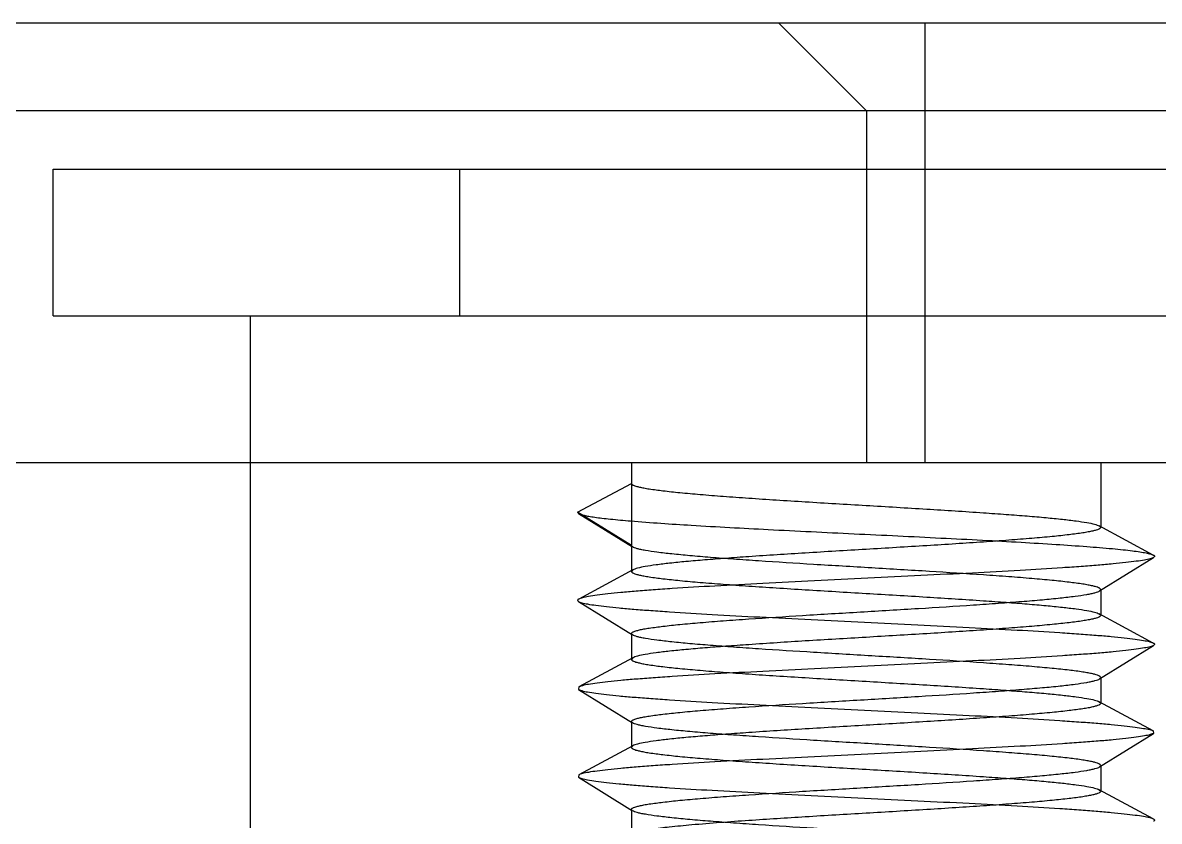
# Model space of a CAD drawing. Header units: inches. Extents: x -64 to 911, y 30 to 355.
# Drawn here: x 780.744 to 784.619, y 134.471 to 137.195 of the extents above; entities that cross this region are included whole.
import ezdxf

# ---------------------------------------------------------------- set-up
doc = ezdxf.new("R2010")
doc.units = ezdxf.units.IN
doc.layers.add('02___PRT_ALL_AXES', color=7, linetype='Continuous')
doc.layers.add('DEFAULT_2', color=8, linetype='Continuous')

msp = doc.modelspace()

# ---------------------------------------------------------------- linework, layer by layer
for p, q in [((515.0601, 137.1946), (833.356, 137.1946)), ((515.0601, 135.6946), (833.356, 135.6946))]:
    msp.add_line(p, q)
msp.add_arc((674.2081, -1221.0682), 1356.7628, 83.2637115, 96.7362885)
at = {"layer": '02___PRT_ALL_AXES'}
for p, q in [((781.5194, 136.1946), (781.5194, 135.6946)), ((781.5194, 135.6946), (781.5194, 132.2946))]:
    msp.add_line(p, q, dxfattribs=at)
at = {"layer": 'DEFAULT_2'}
for p, q in [((783.621, 136.8946), (783.321, 137.1946)), ((783.821, 135.6946), (783.821, 137.1946)), ((809.2147, 136.8946), (522.326, 136.8946)), ((783.621, 136.8946), (783.621, 135.6946)), ((780.8481, 136.6946), (786.3907, 136.6946)), ((780.8481, 136.1946), (780.8481, 136.6946)), ((782.2338, 136.1946), (782.2338, 136.6946)), ((780.8481, 136.1946), (786.3907, 136.1946)), ((782.8194, 135.6946), (782.8194, 135.3232)), ((784.4194, 135.6946), (784.4194, 135.4732)), ((782.6359, 135.5246), (782.8194, 135.6232)), ((782.8194, 135.411), (782.6359, 135.5246)), ((782.6359, 135.5246), (782.6389, 135.5208)), ((782.6389, 135.5208), (782.8231, 135.4065)), ((784.5989, 135.3789), (784.4145, 135.4785)), ((784.4145, 135.4785), (784.4194, 135.4733)), ((782.8231, 135.4065), (782.8194, 135.411)), ((784.4157, 135.2565), (784.5999, 135.3708)), ((782.8243, 135.3285), (782.6398, 135.2289)), ((782.8243, 135.3285), (782.8194, 135.3232)), ((784.4157, 135.2565), (784.4194, 135.2611)), ((784.4194, 135.261), (784.4194, 135.1732)), ((782.6389, 135.2208), (782.8231, 135.1065)), ((784.5989, 135.0789), (784.4145, 135.1785)), ((784.4145, 135.1785), (784.4194, 135.1733)), ((782.8231, 135.1065), (782.8194, 135.1111)), ((782.8194, 135.111), (782.8194, 135.0232)), ((784.4157, 134.9565), (784.5999, 135.0708)), ((782.8243, 135.0285), (782.6398, 134.9289)), ((782.8243, 135.0285), (782.8194, 135.0232)), ((784.4157, 134.9565), (784.4194, 134.9611)), ((784.4194, 134.961), (784.4194, 134.8732)), ((782.6398, 134.9289), (782.6389, 134.9208)), ((782.6389, 134.9208), (782.8231, 134.8065)), ((784.5989, 134.7789), (784.4145, 134.8785)), ((784.4145, 134.8785), (784.4194, 134.8733)), ((782.8231, 134.8065), (782.8194, 134.8111)), ((782.8194, 134.811), (782.8194, 134.7232)), ((784.4157, 134.6565), (784.5999, 134.7708)), ((784.5989, 134.7789), (784.5999, 134.7708)), ((782.8243, 134.7285), (782.6398, 134.6289)), ((782.8243, 134.7285), (782.8194, 134.7232)), ((784.4157, 134.6565), (784.4194, 134.661)), ((784.4194, 134.661), (784.4194, 134.5732)), ((782.6398, 134.6289), (782.6389, 134.6208)), ((782.6389, 134.6208), (782.8231, 134.5065)), ((784.5989, 134.4789), (784.4145, 134.5785)), ((784.4145, 134.5785), (784.4194, 134.5732)), ((782.8231, 134.5065), (782.8194, 134.5111)), ((782.8194, 134.511), (782.8194, 134.4232))]:
    msp.add_line(p, q, dxfattribs=at)
for points, knots in [([(782.8194, 135.6232), (782.8194, 135.6221), (782.8208, 135.6201), (782.8234, 135.6184), (782.8279, 135.6161), (782.8358, 135.6134), (782.8477, 135.6104), (782.8629, 135.6073), (782.8895, 135.6029), (782.9305, 135.5976), (782.9883, 135.5915), (783.0569, 135.5853), (783.1351, 135.5792), (783.2217, 135.573), (783.315, 135.5668), (783.4483, 135.5584), (783.6194, 135.5482), (783.8218, 135.5362), (783.9551, 135.5277), (784.0194, 135.5232)], [0, 0, 0, 0, 0.002951, 0.005145, 0.007941, 0.015462, 0.025645, 0.038495, 0.053985, 0.092669, 0.1411, 0.19848, 0.263849, 0.336102, 0.414008, 0.496243, 0.668052, 0.839852, 1, 1, 1, 1]), ([(784.0194, 135.5232), (784.0455, 135.5214), (784.0954, 135.5179), (784.1667, 135.5124), (784.2306, 135.5069), (784.286, 135.5014), (784.3324, 135.4959), (784.369, 135.4905), (784.3932, 135.4858), (784.4072, 135.4817), (784.4124, 135.4796), (784.4145, 135.4785)], [0, 0, 0, 0, 0.196693, 0.37717, 0.538715, 0.679239, 0.796913, 0.890175, 0.957973, 0.982173, 1, 1, 1, 1]), ([(782.6389, 135.5208), (782.6412, 135.5194), (782.6475, 135.517), (782.6593, 135.514), (782.6755, 135.5109), (782.6958, 135.5077), (782.7203, 135.5046), (782.761, 135.5001), (782.7935, 135.4971), (782.8164, 135.4952)], [0, 0, 0, 0, 0.04471, 0.112491, 0.203751, 0.318314, 0.455838, 0.615766, 1, 1, 1, 1]), ([(782.8164, 135.4952), (782.8854, 135.4894), (783.0418, 135.4791), (783.2958, 135.4653), (783.5306, 135.4539), (783.727, 135.4444), (783.8729, 135.4372), (784.0129, 135.43), (784.1438, 135.4228), (784.2626, 135.4157), (784.3665, 135.4086), (784.4426, 135.4024), (784.4943, 135.3973), (784.5257, 135.3937), (784.5517, 135.3902), (784.5725, 135.3867), (784.5877, 135.3832), (784.5959, 135.3805), (784.5989, 135.3789)], [0, 0, 0, 0, 0.116215, 0.263038, 0.427014, 0.510758, 0.5931, 0.672139, 0.746052, 0.813137, 0.871851, 0.920849, 0.941346, 0.959022, 0.973777, 0.985542, 0.994277, 1, 1, 1, 1]), ([(784.4194, 135.4733), (784.4194, 135.4721), (784.418, 135.4702), (784.4154, 135.4684), (784.4109, 135.4661), (784.4031, 135.4634), (784.3912, 135.4604), (784.376, 135.4573), (784.3494, 135.4529), (784.3084, 135.4476), (784.2506, 135.4415), (784.182, 135.4353), (784.1037, 135.4292), (784.0172, 135.423), (783.9239, 135.4168), (783.7905, 135.4085), (783.6194, 135.3982), (783.417, 135.3862), (783.2837, 135.3777), (783.2194, 135.3732)], [0, 0, 0, 0, 0.002946, 0.005136, 0.007926, 0.015442, 0.025615, 0.038456, 0.053942, 0.09261, 0.141033, 0.198411, 0.263781, 0.33604, 0.413953, 0.496193, 0.668011, 0.839832, 1, 1, 1, 1]), ([(784.5999, 135.3708), (784.5985, 135.3699), (784.5947, 135.3683), (784.5844, 135.365), (784.5662, 135.3613), (784.5383, 135.357), (784.5025, 135.3527), (784.4591, 135.3483), (784.4085, 135.344), (784.3511, 135.3396), (784.2624, 135.3334), (784.1386, 135.326), (783.9778, 135.3173), (783.8046, 135.3086), (783.6251, 135.2999), (783.4454, 135.2911), (783.2716, 135.2824), (783.1099, 135.2737), (782.9851, 135.2663), (782.8955, 135.2602), (782.8372, 135.2558), (782.7857, 135.2514), (782.7413, 135.247), (782.7046, 135.2427), (782.6757, 135.2384), (782.6566, 135.2347), (782.6456, 135.2314), (782.6415, 135.2298), (782.6398, 135.2289)], [0, 0, 0, 0, 0.002611, 0.006215, 0.016495, 0.030864, 0.049236, 0.071467, 0.097374, 0.12674, 0.159315, 0.232952, 0.315766, 0.404918, 0.497344, 0.589872, 0.679323, 0.762625, 0.836921, 0.869882, 0.899668, 0.926026, 0.948731, 0.9676, 0.982482, 0.993281, 0.997144, 1, 1, 1, 1]), ([(784.0194, 135.311), (783.9582, 135.3153), (783.8313, 135.3234), (783.6382, 135.3349), (783.444, 135.3465), (783.287, 135.3564), (783.1698, 135.3645), (783.0915, 135.3704), (783.0214, 135.3762), (782.9606, 135.3821), (782.9101, 135.3879), (782.8748, 135.393), (782.8523, 135.3972), (782.8398, 135.4001), (782.8303, 135.403), (782.8251, 135.4052), (782.8231, 135.4065)], [0, 0, 0, 0, 0.153215, 0.317568, 0.482925, 0.639047, 0.710595, 0.776296, 0.835139, 0.886221, 0.928765, 0.962148, 0.975256, 0.985931, 0.994162, 1, 1, 1, 1]), ([(783.2194, 135.3732), (783.1933, 135.3714), (783.1434, 135.3679), (783.0721, 135.3624), (783.0082, 135.3569), (782.9527, 135.3514), (782.9064, 135.3459), (782.8698, 135.3405), (782.8456, 135.3358), (782.8316, 135.3317), (782.8264, 135.3296), (782.8243, 135.3285)], [0, 0, 0, 0, 0.196709, 0.377163, 0.538697, 0.679227, 0.796903, 0.890174, 0.957969, 0.982175, 1, 1, 1, 1]), ([(784.5989, 135.3789), (784.6, 135.3783), (784.6016, 135.3773), (784.603, 135.3753), (784.6029, 135.3738), (784.602, 135.3722), (784.6008, 135.3714), (784.5999, 135.3708)], [0, 0, 0, 0, 0.316104, 0.524236, 0.615623, 0.718573, 1, 1, 1, 1]), ([(782.8194, 135.3232), (782.8194, 135.3221), (782.8208, 135.3201), (782.8234, 135.3184), (782.8279, 135.3161), (782.8358, 135.3134), (782.8477, 135.3104), (782.8629, 135.3073), (782.8895, 135.3029), (782.9305, 135.2976), (782.9883, 135.2915), (783.0569, 135.2853), (783.1351, 135.2792), (783.2217, 135.273), (783.315, 135.2668), (783.4483, 135.2584), (783.6194, 135.2482), (783.8218, 135.2362), (783.9551, 135.2277), (784.0194, 135.2232)], [0, 0, 0, 0, 0.002951, 0.005147, 0.007944, 0.015466, 0.025647, 0.038499, 0.05399, 0.092674, 0.141104, 0.198485, 0.263857, 0.336107, 0.414011, 0.496244, 0.668052, 0.839855, 1, 1, 1, 1]), ([(784.4194, 135.2611), (784.4194, 135.2622), (784.418, 135.2642), (784.4154, 135.2659), (784.4108, 135.2682), (784.403, 135.2709), (784.3911, 135.2739), (784.3759, 135.277), (784.3493, 135.2814), (784.3083, 135.2867), (784.2505, 135.2928), (784.1819, 135.299), (784.1036, 135.3051), (784.0484, 135.3091), (784.0194, 135.311)], [0, 0, 0, 0, 0.008786, 0.015321, 0.023648, 0.046042, 0.076335, 0.114577, 0.160673, 0.27577, 0.419851, 0.590553, 0.785114, 1, 1, 1, 1]), ([(783.2194, 135.161), (783.2806, 135.1653), (783.4075, 135.1734), (783.6006, 135.1849), (783.7948, 135.1965), (783.9518, 135.2064), (784.069, 135.2145), (784.1473, 135.2204), (784.2174, 135.2262), (784.2782, 135.2321), (784.3287, 135.2379), (784.364, 135.243), (784.3865, 135.2472), (784.399, 135.2501), (784.4085, 135.253), (784.4137, 135.2552), (784.4157, 135.2565)], [0, 0, 0, 0, 0.153219, 0.317585, 0.482945, 0.639064, 0.710611, 0.776315, 0.83516, 0.886237, 0.928778, 0.962155, 0.975262, 0.985932, 0.994163, 1, 1, 1, 1]), ([(782.6398, 135.2289), (782.6388, 135.2283), (782.6372, 135.2273), (782.6358, 135.2253), (782.6359, 135.2238), (782.6368, 135.2222), (782.638, 135.2214), (782.6389, 135.2208)], [0, 0, 0, 0, 0.316081, 0.524228, 0.615626, 0.718557, 1, 1, 1, 1]), ([(782.6389, 135.2208), (782.6403, 135.2199), (782.6441, 135.2183), (782.6544, 135.215), (782.6726, 135.2113), (782.7005, 135.207), (782.7363, 135.2027), (782.7797, 135.1983), (782.8303, 135.194), (782.8877, 135.1896), (782.9764, 135.1834), (783.1002, 135.176), (783.261, 135.1673), (783.4341, 135.1586), (783.6137, 135.1499), (783.7934, 135.1411), (783.9672, 135.1324), (784.1289, 135.1237), (784.2537, 135.1163), (784.3433, 135.1102), (784.4016, 135.1058), (784.4531, 135.1014), (784.4975, 135.097), (784.5342, 135.0927), (784.5631, 135.0884), (784.5822, 135.0847), (784.5932, 135.0814), (784.5973, 135.0798), (784.5989, 135.0789)], [0, 0, 0, 0, 0.002611, 0.006216, 0.016495, 0.030865, 0.049236, 0.071467, 0.097374, 0.12674, 0.159315, 0.232952, 0.315766, 0.404918, 0.497344, 0.589872, 0.679323, 0.762625, 0.836921, 0.869882, 0.899668, 0.926025, 0.948731, 0.9676, 0.982482, 0.99328, 0.997143, 1, 1, 1, 1]), ([(784.0194, 135.2232), (784.0455, 135.2214), (784.0954, 135.2179), (784.1667, 135.2124), (784.2306, 135.2069), (784.286, 135.2014), (784.3324, 135.1959), (784.369, 135.1905), (784.3932, 135.1858), (784.4072, 135.1817), (784.4124, 135.1796), (784.4145, 135.1785)], [0, 0, 0, 0, 0.196688, 0.377164, 0.538712, 0.679237, 0.796915, 0.890178, 0.957977, 0.982175, 1, 1, 1, 1]), ([(782.8194, 135.1111), (782.8194, 135.1123), (782.8208, 135.1142), (782.8234, 135.1159), (782.828, 135.1182), (782.8358, 135.1209), (782.8477, 135.1239), (782.8629, 135.127), (782.8895, 135.1314), (782.9305, 135.1367), (782.9883, 135.1428), (783.0569, 135.149), (783.1352, 135.1551), (783.1904, 135.1591), (783.2194, 135.161)], [0, 0, 0, 0, 0.008793, 0.015335, 0.023667, 0.046068, 0.076369, 0.114618, 0.160717, 0.275825, 0.419907, 0.590602, 0.785144, 1, 1, 1, 1]), ([(784.4194, 135.1733), (784.4194, 135.1721), (784.418, 135.1702), (784.4154, 135.1684), (784.4109, 135.1661), (784.4031, 135.1634), (784.3912, 135.1604), (784.376, 135.1573), (784.3494, 135.1529), (784.3084, 135.1476), (784.2506, 135.1415), (784.182, 135.1353), (784.1037, 135.1292), (784.0172, 135.123), (783.9239, 135.1168), (783.7905, 135.1084), (783.6194, 135.0982), (783.417, 135.0862), (783.2837, 135.0777), (783.2194, 135.0732)], [0, 0, 0, 0, 0.002947, 0.005136, 0.007927, 0.015443, 0.025617, 0.038458, 0.053945, 0.092616, 0.141039, 0.198415, 0.263784, 0.336042, 0.413954, 0.496196, 0.668015, 0.839831, 1, 1, 1, 1]), ([(784.0194, 135.011), (783.9582, 135.0153), (783.8313, 135.0234), (783.6382, 135.0349), (783.444, 135.0465), (783.287, 135.0564), (783.1698, 135.0645), (783.0915, 135.0704), (783.0214, 135.0762), (782.9606, 135.0821), (782.9101, 135.0879), (782.8748, 135.093), (782.8523, 135.0972), (782.8398, 135.1001), (782.8303, 135.103), (782.8251, 135.1052), (782.8231, 135.1065)], [0, 0, 0, 0, 0.153219, 0.317574, 0.482931, 0.639056, 0.710605, 0.776306, 0.83515, 0.886228, 0.928771, 0.962153, 0.97526, 0.985931, 0.994163, 1, 1, 1, 1]), ([(784.5999, 135.0708), (784.5985, 135.0699), (784.5947, 135.0683), (784.5844, 135.065), (784.5662, 135.0613), (784.5383, 135.057), (784.5025, 135.0527), (784.4591, 135.0483), (784.4085, 135.0439), (784.3511, 135.0396), (784.2624, 135.0334), (784.1386, 135.026), (783.9778, 135.0173), (783.8046, 135.0086), (783.6251, 134.9999), (783.4454, 134.9911), (783.2716, 134.9824), (783.1099, 134.9737), (782.9851, 134.9663), (782.8955, 134.9602), (782.8372, 134.9558), (782.7857, 134.9514), (782.7413, 134.947), (782.7046, 134.9427), (782.6757, 134.9384), (782.6566, 134.9347), (782.6456, 134.9314), (782.6415, 134.9298), (782.6398, 134.9289)], [0, 0, 0, 0, 0.002611, 0.006217, 0.016495, 0.030866, 0.049236, 0.071468, 0.097374, 0.126741, 0.159315, 0.232952, 0.315766, 0.404918, 0.497344, 0.589872, 0.679323, 0.762625, 0.836921, 0.869881, 0.899668, 0.926024, 0.948731, 0.967599, 0.982482, 0.993279, 0.997143, 1, 1, 1, 1]), ([(783.2194, 135.0732), (783.1933, 135.0714), (783.1434, 135.0679), (783.0721, 135.0624), (783.0082, 135.0569), (782.9527, 135.0514), (782.9064, 135.0459), (782.8698, 135.0405), (782.8456, 135.0358), (782.8316, 135.0317), (782.8264, 135.0296), (782.8243, 135.0285)], [0, 0, 0, 0, 0.196694, 0.377169, 0.538708, 0.679229, 0.796904, 0.89017, 0.957973, 0.982173, 1, 1, 1, 1]), ([(784.5989, 135.0789), (784.6, 135.0783), (784.6016, 135.0773), (784.603, 135.0753), (784.6029, 135.0738), (784.602, 135.0722), (784.6008, 135.0714), (784.5999, 135.0708)], [0, 0, 0, 0, 0.316082, 0.524236, 0.615651, 0.718581, 1, 1, 1, 1]), ([(782.8194, 135.0232), (782.8194, 135.0221), (782.8208, 135.0201), (782.8234, 135.0184), (782.8279, 135.0161), (782.8358, 135.0134), (782.8477, 135.0104), (782.8629, 135.0073), (782.8895, 135.0029), (782.9304, 134.9976), (782.9883, 134.9915), (783.0569, 134.9853), (783.1351, 134.9792), (783.2216, 134.973), (783.315, 134.9668), (783.4483, 134.9584), (783.6194, 134.9482), (783.8218, 134.9362), (783.9551, 134.9277), (784.0194, 134.9232)], [0, 0, 0, 0, 0.002951, 0.005144, 0.007939, 0.015463, 0.025642, 0.03849, 0.053982, 0.092659, 0.141089, 0.19847, 0.263839, 0.336093, 0.413997, 0.496228, 0.668038, 0.839847, 1, 1, 1, 1]), ([(784.4194, 134.9611), (784.4194, 134.9622), (784.418, 134.9641), (784.4154, 134.9659), (784.4109, 134.9682), (784.403, 134.9709), (784.3911, 134.9739), (784.3759, 134.977), (784.3493, 134.9814), (784.3083, 134.9867), (784.2505, 134.9928), (784.1819, 134.9989), (784.1036, 135.0051), (784.0484, 135.0091), (784.0194, 135.011)], [0, 0, 0, 0, 0.008781, 0.015312, 0.023635, 0.04602, 0.076306, 0.114544, 0.160637, 0.275732, 0.419816, 0.590523, 0.785097, 1, 1, 1, 1]), ([(783.2194, 134.861), (783.2806, 134.8653), (783.4075, 134.8734), (783.6006, 134.8849), (783.7948, 134.8965), (783.9518, 134.9064), (784.069, 134.9145), (784.1473, 134.9204), (784.2174, 134.9262), (784.2782, 134.9321), (784.3287, 134.9379), (784.364, 134.943), (784.3865, 134.9472), (784.399, 134.9501), (784.4085, 134.953), (784.4137, 134.9552), (784.4157, 134.9565)], [0, 0, 0, 0, 0.153218, 0.317584, 0.482947, 0.639065, 0.710611, 0.776314, 0.835159, 0.886236, 0.928778, 0.962156, 0.975263, 0.985933, 0.994163, 1, 1, 1, 1]), ([(782.6389, 134.9208), (782.6403, 134.9199), (782.6441, 134.9183), (782.6544, 134.915), (782.6726, 134.9113), (782.7005, 134.907), (782.7363, 134.9027), (782.7797, 134.8983), (782.8303, 134.8939), (782.8877, 134.8896), (782.9764, 134.8834), (783.1002, 134.876), (783.261, 134.8673), (783.4341, 134.8586), (783.6137, 134.8499), (783.7934, 134.8411), (783.9672, 134.8324), (784.1289, 134.8237), (784.2537, 134.8163), (784.3433, 134.8102), (784.4016, 134.8058), (784.4531, 134.8014), (784.4975, 134.797), (784.5342, 134.7927), (784.5631, 134.7884), (784.5822, 134.7847), (784.5932, 134.7814), (784.5973, 134.7798), (784.5989, 134.7789)], [0, 0, 0, 0, 0.002611, 0.006217, 0.016495, 0.030866, 0.049236, 0.071468, 0.097374, 0.126741, 0.159315, 0.232952, 0.315766, 0.404918, 0.497344, 0.589872, 0.679323, 0.762625, 0.836921, 0.869881, 0.899668, 0.926024, 0.948731, 0.967598, 0.982482, 0.993279, 0.997142, 1, 1, 1, 1]), ([(784.0194, 134.9232), (784.0455, 134.9214), (784.0954, 134.9179), (784.1667, 134.9124), (784.2306, 134.9069), (784.286, 134.9014), (784.3324, 134.8959), (784.369, 134.8905), (784.3932, 134.8858), (784.4072, 134.8817), (784.4124, 134.8796), (784.4145, 134.8785)], [0, 0, 0, 0, 0.196687, 0.377166, 0.538714, 0.67924, 0.796917, 0.890181, 0.95798, 0.982176, 1, 1, 1, 1]), ([(784.4194, 134.8733), (784.4194, 134.8721), (784.418, 134.8702), (784.4154, 134.8684), (784.4109, 134.8661), (784.4031, 134.8634), (784.3912, 134.8604), (784.376, 134.8573), (784.3494, 134.8529), (784.3084, 134.8476), (784.2506, 134.8415), (784.182, 134.8353), (784.1037, 134.8292), (784.0172, 134.823), (783.9239, 134.8168), (783.7905, 134.8085), (783.6194, 134.7982), (783.417, 134.7862), (783.2837, 134.7777), (783.2194, 134.7732)], [0, 0, 0, 0, 0.002946, 0.005135, 0.007925, 0.01544, 0.025613, 0.038453, 0.053939, 0.092609, 0.141032, 0.198407, 0.263774, 0.33603, 0.413943, 0.496185, 0.668011, 0.839829, 1, 1, 1, 1]), ([(782.8194, 134.8111), (782.8194, 134.8123), (782.8208, 134.8142), (782.8234, 134.8159), (782.828, 134.8182), (782.8358, 134.8209), (782.8477, 134.8239), (782.8629, 134.827), (782.8895, 134.8314), (782.9305, 134.8367), (782.9883, 134.8428), (783.0569, 134.849), (783.1352, 134.8551), (783.1904, 134.8591), (783.2194, 134.861)], [0, 0, 0, 0, 0.008795, 0.015339, 0.023673, 0.046078, 0.076382, 0.114633, 0.160732, 0.27584, 0.41992, 0.590611, 0.785151, 1, 1, 1, 1]), ([(784.0194, 134.711), (783.9582, 134.7153), (783.8313, 134.7234), (783.6382, 134.7349), (783.444, 134.7465), (783.287, 134.7564), (783.1698, 134.7645), (783.0915, 134.7704), (783.0214, 134.7762), (782.9606, 134.7821), (782.9101, 134.7879), (782.8748, 134.793), (782.8523, 134.7972), (782.8398, 134.8001), (782.8303, 134.803), (782.8251, 134.8052), (782.8231, 134.8065)], [0, 0, 0, 0, 0.153219, 0.317575, 0.482929, 0.639053, 0.710603, 0.776306, 0.83515, 0.886228, 0.92877, 0.962153, 0.97526, 0.985931, 0.994164, 1, 1, 1, 1]), ([(784.5999, 134.7708), (784.5985, 134.7699), (784.5947, 134.7683), (784.5844, 134.765), (784.5662, 134.7613), (784.5383, 134.757), (784.5025, 134.7527), (784.4591, 134.7483), (784.4085, 134.7439), (784.3511, 134.7396), (784.2624, 134.7334), (784.1386, 134.726), (783.9778, 134.7173), (783.8046, 134.7086), (783.6251, 134.6999), (783.4454, 134.6911), (783.2716, 134.6824), (783.1099, 134.6737), (782.9851, 134.6663), (782.8955, 134.6602), (782.8372, 134.6558), (782.7857, 134.6514), (782.7413, 134.647), (782.7046, 134.6427), (782.6757, 134.6384), (782.6566, 134.6347), (782.6456, 134.6314), (782.6415, 134.6298), (782.6398, 134.6289)], [0, 0, 0, 0, 0.002611, 0.006217, 0.016495, 0.030866, 0.049236, 0.071468, 0.097374, 0.126741, 0.159315, 0.232952, 0.315766, 0.404918, 0.497344, 0.589872, 0.679323, 0.762625, 0.836921, 0.869881, 0.899668, 0.926024, 0.948731, 0.967598, 0.982482, 0.993279, 0.997142, 1, 1, 1, 1]), ([(783.2194, 134.7732), (783.1933, 134.7714), (783.1434, 134.7679), (783.0721, 134.7624), (783.0082, 134.7569), (782.9527, 134.7514), (782.9064, 134.7459), (782.8698, 134.7405), (782.8456, 134.7358), (782.8316, 134.7317), (782.8264, 134.7296), (782.8243, 134.7285)], [0, 0, 0, 0, 0.196695, 0.377171, 0.538714, 0.679235, 0.796907, 0.890171, 0.957972, 0.982173, 1, 1, 1, 1]), ([(782.8194, 134.7232), (782.8194, 134.7221), (782.8208, 134.7202), (782.8234, 134.7184), (782.8279, 134.7161), (782.8357, 134.7134), (782.8477, 134.7104), (782.8628, 134.7073), (782.8895, 134.7029), (782.9304, 134.6976), (782.9882, 134.6915), (783.0568, 134.6853), (783.1351, 134.6792), (783.2216, 134.673), (783.3149, 134.6668), (783.4483, 134.6584), (783.6194, 134.6482), (783.8218, 134.6362), (783.9551, 134.6277), (784.0194, 134.6232)], [0, 0, 0, 0, 0.002949, 0.00514, 0.007933, 0.015453, 0.025628, 0.038472, 0.05396, 0.092632, 0.141056, 0.198435, 0.263805, 0.336061, 0.41397, 0.496206, 0.668022, 0.839839, 1, 1, 1, 1]), ([(784.4194, 134.661), (784.4194, 134.6622), (784.418, 134.6641), (784.4154, 134.6659), (784.4109, 134.6682), (784.403, 134.6709), (784.3911, 134.6739), (784.3759, 134.677), (784.3493, 134.6814), (784.3083, 134.6867), (784.2505, 134.6928), (784.1819, 134.6989), (784.1036, 134.7051), (784.0484, 134.7091), (784.0194, 134.711)], [0, 0, 0, 0, 0.008779, 0.015303, 0.023617, 0.045999, 0.076283, 0.11451, 0.160603, 0.275693, 0.419792, 0.590503, 0.785066, 1, 1, 1, 1]), ([(783.2194, 134.561), (783.2806, 134.5653), (783.4075, 134.5734), (783.6006, 134.5849), (783.7948, 134.5965), (783.9518, 134.6064), (784.069, 134.6145), (784.1473, 134.6204), (784.2174, 134.6262), (784.2782, 134.6321), (784.3287, 134.6379), (784.364, 134.643), (784.3865, 134.6472), (784.399, 134.6501), (784.4085, 134.653), (784.4137, 134.6552), (784.4157, 134.6565)], [0, 0, 0, 0, 0.153216, 0.31758, 0.482942, 0.639062, 0.710609, 0.776311, 0.835154, 0.886236, 0.928777, 0.962154, 0.975263, 0.985935, 0.994162, 1, 1, 1, 1]), ([(782.6389, 134.6208), (782.6403, 134.6199), (782.6441, 134.6183), (782.6544, 134.615), (782.6726, 134.6113), (782.7005, 134.607), (782.7363, 134.6027), (782.7797, 134.5983), (782.8303, 134.594), (782.8877, 134.5896), (782.9764, 134.5834), (783.1002, 134.576), (783.261, 134.5673), (783.4341, 134.5586), (783.6137, 134.5499), (783.7934, 134.5411), (783.9672, 134.5324), (784.1289, 134.5237), (784.2537, 134.5163), (784.3433, 134.5102), (784.4016, 134.5058), (784.4531, 134.5014), (784.4975, 134.497), (784.5342, 134.4927), (784.5631, 134.4884), (784.5822, 134.4847), (784.5932, 134.4814), (784.5973, 134.4798), (784.5989, 134.4789)], [0, 0, 0, 0, 0.00261, 0.006217, 0.016495, 0.030865, 0.049236, 0.071468, 0.097374, 0.126741, 0.159315, 0.232952, 0.315766, 0.404918, 0.497344, 0.589872, 0.679323, 0.762625, 0.836921, 0.869881, 0.899668, 0.926024, 0.948731, 0.967599, 0.982482, 0.993279, 0.997142, 1, 1, 1, 1]), ([(784.0194, 134.6232), (784.0455, 134.6214), (784.0954, 134.6179), (784.1667, 134.6124), (784.2306, 134.6069), (784.286, 134.6014), (784.3324, 134.5959), (784.369, 134.5905), (784.3932, 134.5858), (784.4072, 134.5817), (784.4124, 134.5796), (784.4145, 134.5785)], [0, 0, 0, 0, 0.196706, 0.377159, 0.538698, 0.67923, 0.796907, 0.890176, 0.957971, 0.982175, 1, 1, 1, 1]), ([(782.8194, 134.5111), (782.8194, 134.5123), (782.8208, 134.5142), (782.8234, 134.5159), (782.828, 134.5182), (782.8358, 134.5209), (782.8477, 134.5239), (782.8629, 134.527), (782.8895, 134.5314), (782.9305, 134.5367), (782.9883, 134.5428), (783.0569, 134.549), (783.1352, 134.5551), (783.1904, 134.5591), (783.2194, 134.561)], [0, 0, 0, 0, 0.008794, 0.015336, 0.023669, 0.046072, 0.076374, 0.114624, 0.160722, 0.275827, 0.419908, 0.590601, 0.785144, 1, 1, 1, 1]), ([(784.4194, 134.5732), (784.4194, 134.5721), (784.418, 134.5701), (784.4154, 134.5684), (784.4109, 134.5661), (784.4031, 134.5634), (784.3911, 134.5604), (784.3759, 134.5573), (784.3493, 134.5529), (784.3084, 134.5476), (784.2506, 134.5415), (784.1819, 134.5353), (784.1037, 134.5292), (784.0172, 134.523), (783.9239, 134.5168), (783.7905, 134.5084), (783.6194, 134.4982), (783.417, 134.4862), (783.2837, 134.4777), (783.2194, 134.4732)], [0, 0, 0, 0, 0.002948, 0.005141, 0.007935, 0.015452, 0.025627, 0.038475, 0.053962, 0.092639, 0.141064, 0.198443, 0.263812, 0.336063, 0.413972, 0.496211, 0.66803, 0.839842, 1, 1, 1, 1]), ([(784.0194, 134.411), (783.9582, 134.4153), (783.8313, 134.4234), (783.6382, 134.4349), (783.444, 134.4465), (783.287, 134.4564), (783.1698, 134.4645), (783.0915, 134.4704), (783.0214, 134.4762), (782.9606, 134.4821), (782.9101, 134.4879), (782.8748, 134.493), (782.8523, 134.4972), (782.8398, 134.5001), (782.8303, 134.503), (782.8251, 134.5052), (782.8231, 134.5065)], [0, 0, 0, 0, 0.153218, 0.317576, 0.482929, 0.639051, 0.710601, 0.776305, 0.835151, 0.886229, 0.928771, 0.962152, 0.97526, 0.985931, 0.994163, 1, 1, 1, 1]), ([(784.5989, 134.4789), (784.6, 134.4783), (784.6016, 134.4773), (784.603, 134.4753), (784.6029, 134.4738), (784.602, 134.4722), (784.6008, 134.4714), (784.5999, 134.4708)], [0, 0, 0, 0, 0.316234, 0.52428, 0.615716, 0.718695, 1, 1, 1, 1]), ([(783.2194, 134.4732), (783.1545, 134.4688), (783.0641, 134.4622), (782.9538, 134.4516), (782.9084, 134.4462), (782.8885, 134.4432)], [0, 0, 0, 0, 0.587233, 0.818339, 1, 1, 1, 1])]:
    msp.add_open_spline(points, degree=3, knots=knots, dxfattribs=at)

doc.saveas('drawing.dxf')
